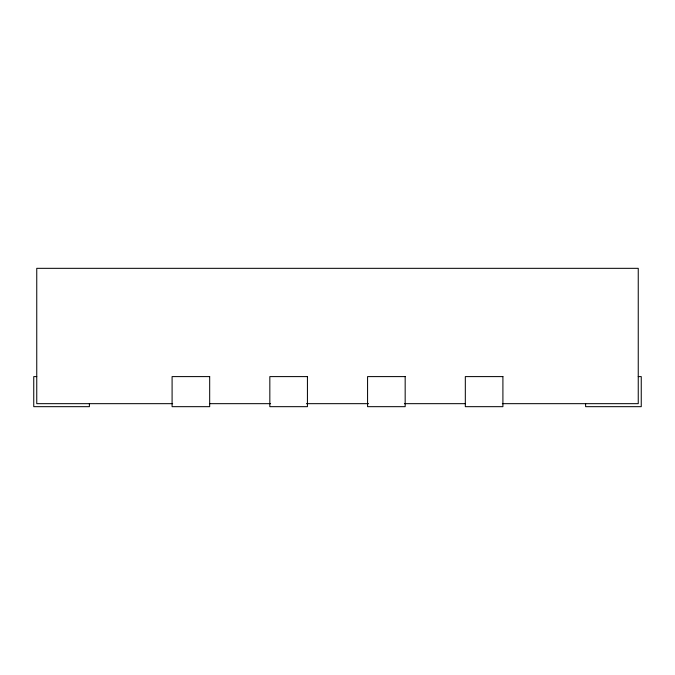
<?xml version="1.0" encoding="UTF-8"?>
<svg xmlns="http://www.w3.org/2000/svg" width="675" height="675" viewBox="0 0 675 675"><rect width="100%" height="100%" fill="white"/><g stroke="black" fill="none" stroke-linecap="round" stroke-linejoin="round"><path stroke-width="1.01" d="M36.754 376.599L33.75 376.599L33.75 406.671L89.387 406.671L89.387 403.667M638.246 376.599L641.25 376.599L641.25 406.671L585.613 406.671L585.613 403.667M172.648 403.667L36.754 403.667L36.754 268.329L638.246 268.329L638.246 403.667L502.352 403.667M209.512 403.667L270.608 403.667M306.425 403.667L368.575 403.667M404.392 403.667L465.488 403.667M209.68 376.599L172.091 376.599L172.091 406.671L209.68 406.671L209.68 376.599M307.429 376.599L269.831 376.599L269.831 406.671L307.429 406.671L307.429 376.599M405.169 376.599L367.571 376.599L367.571 406.671L405.169 406.671L405.169 376.599M502.909 376.599L465.32 376.599L465.32 406.671L502.909 406.671L502.909 376.599"/></g></svg>
